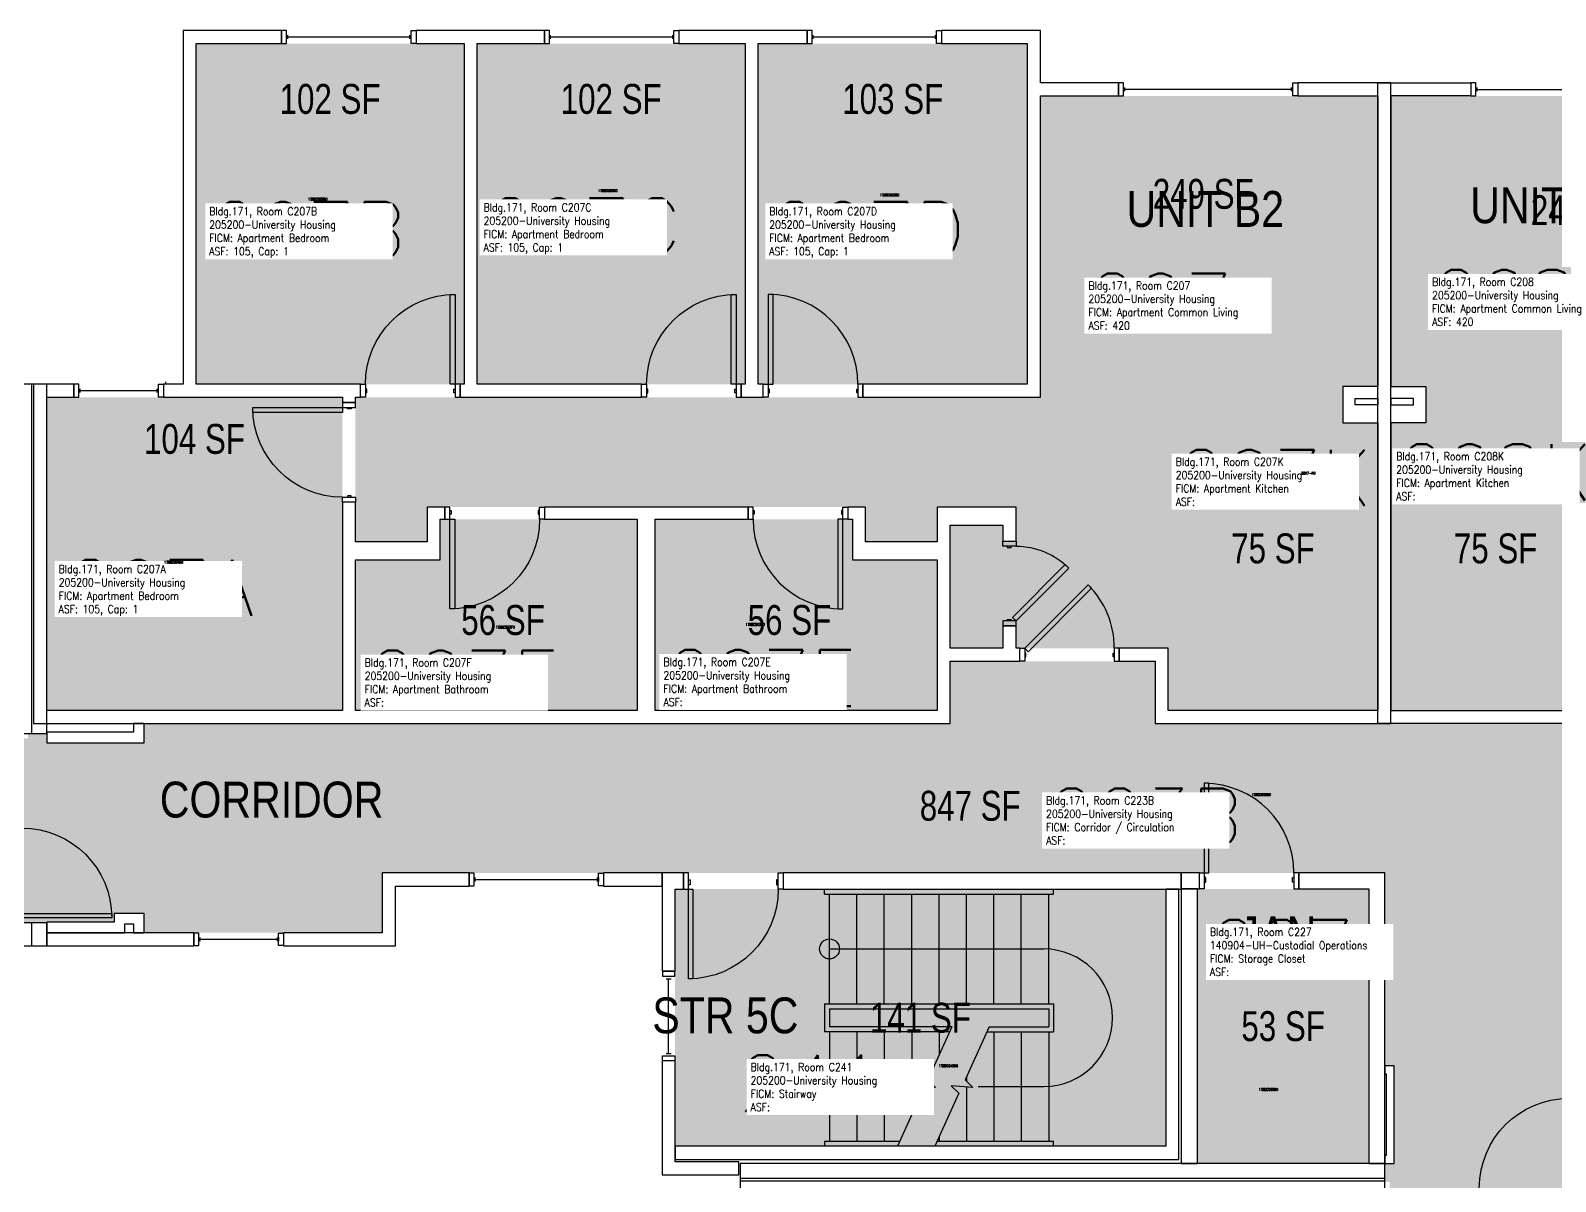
# Model space of a CAD drawing. Header units: inches. Extents: x 56 to 3925, y -1092 to 1472.
# Drawn here: x 1781 to 2394, y 986 to 1448 of the extents above; entities that cross this region are included whole.
import ezdxf
from ezdxf.enums import TextEntityAlignment as Align

# ---------------------------------------------------------------- set-up
doc = ezdxf.new("R2010")
doc.units = ezdxf.units.IN
doc.header["$LTSCALE"] = 48
doc.header["$MEASUREMENT"] = 0
for name, color, linetype in [('A-DOOR', 2, 'Continuous'), ('A-FLOR', 3, 'Continuous'), ('A-GLAZ', 1, 'Continuous'), ('A-IDEN-RNUM', 7, 'Continuous'), ('A-IDEN-SNUM', 4, 'Continuous'), ('A-IDEN-VNUM', 4, 'Continuous'), ('A-MISC', 1, 'Continuous'), ('A-WALL', 5, 'Continuous'), ('AREA-TEXT', 3, 'Continuous'), ('Rooms-Category-Color', 7, 'Continuous'), ('Rooms-College-Color', 7, 'Continuous'), ('Rooms-Department-Color', 7, 'Continuous'), ('Rooms-Division-Color', 7, 'Continuous'), ('Rooms-Information', 7, 'Continuous')]:
    doc.layers.add(name, color=color, linetype=linetype)
doc.styles.add('AREA', font='arial.ttf', dxfattribs={"width": 0.75, "height": 12})
doc.styles.add('DIMS', font='ARIALN.TTF')
doc.styles.add('ROOMSNUMBER', font='txt.shx', dxfattribs={"height": 0.03})
doc.styles.add('ROOMVNUMBER', font='simplex.shx', dxfattribs={"width": 0.85})
doc.styles.get("Standard").update_dxf_attribs({"font": 'ARIALN.TTF'})
doc.dimstyles.new('NBA 2004', dxfattribs={"dimscale": 128, "dimtxt": 0.125, "dimasz": 0.09375, "dimexe": 0.125, "dimexo": 0.125, "dimgap": 0.0625, "dimtad": 1, "dimdec": 3, "dimzin": 3, "dimdsep": 46, "dimlunit": 4, "dimtxsty": 'DIMS', "dimblk": 'ARCHTICK', "dimcen": 0.09375, "dimdle": 0.125, "dimclrd": 256, "dimclre": 256, "dimclrt": 2, "dimadec": 0, "dimazin": 0, "dimtfac": 0.75, "dimtdec": 3, "dimtmove": 2, "dimatfit": 2, "dimfxl": 0.125, "dimfrac": 2, "dimtolj": 1, "dimtzin": 0, "dimlwd": -1, "dimlwe": -1, "dimarcsym": 0})

# ---------------------------------------------------------------- blocks, each defined once
blk = doc.blocks.new('_ArchTick')
at = {"color": 0, "linetype": 'ByBlock', "const_width": 0.15}
blk.add_lwpolyline([(-0.5, -0.5), (0.5, 0.5)], dxfattribs=at)

msp = doc.modelspace()

# ---------------------------------------------------------------- hatches: boundary and pattern name
h = msp.add_hatch()
h.set_pattern_fill('ANSI31', color=256, style=0)
h.set_pattern_definition([(45, (1723.41357, 1820.73259), (-0.088388348, 0.088388348), [])])
h.paths.add_polyline_path([(2054.88, 1236.78), (2113.62, 1236.78), (2113.62, 1227.57), (2054.88, 1227.57)], flags=9)
at = {"layer": 'Rooms-Category-Color', "true_color": 0x728ef3}
for points in [[(1847.88, 1442.64), (1955.5, 1442.64), (1955.5, 1305.89), (1847.88, 1305.89)], [(1960.75, 1442.64), (2068.38, 1442.64), (2068.38, 1305.89), (1960.75, 1305.89)], [(2181.63, 1442.64), (2073.63, 1442.64), (2073.63, 1305.89), (2181.63, 1305.89)], [(2322.4, 1305.01), (2238.25, 1305.01), (2238.25, 1199.89), (2177.13, 1199.89), (2177.13, 1208.84), (2171.88, 1208.84), (2171.88, 1199.89), (2150.68, 1199.89), (2150.68, 1249.26), (2171.88, 1249.26), (2171.88, 1242.84), (2177.13, 1242.84), (2177.13, 1256.51), (2145.43, 1256.51), (2145.43, 1242.64), (2116.68, 1242.64), (2116.68, 1256.51), (1940.65, 1256.51), (1940.65, 1242.64), (1911.9, 1242.64), (1911.9, 1300.64), (2186.9, 1300.64), (2186.9, 1421.64), (2322.4, 1421.64)], [(2327.65, 1305.01), (2411.79, 1305.01), (2411.79, 1199.89), (2472.91, 1199.89), (2472.91, 1208.84), (2478.16, 1208.84), (2478.16, 1199.89), (2499.36, 1199.89), (2499.36, 1249.26), (2478.16, 1249.26), (2478.16, 1242.84), (2472.91, 1242.84), (2472.91, 1256.51), (2504.61, 1256.51), (2504.61, 1242.64), (2533.36, 1242.64), (2533.36, 1256.51), (2709.4, 1256.51), (2709.4, 1242.64), (2738.15, 1242.64), (2738.15, 1300.64), (2463.15, 1300.64), (2463.15, 1421.64), (2327.65, 1421.64)], [(2238.25, 1174.89), (2238.25, 1305.01), (2308.4, 1305.01), (2308.4, 1290.39), (2322.4, 1290.39), (2322.4, 1174.89)], [(2411.79, 1174.89), (2411.79, 1305.01), (2341.65, 1305.01), (2341.65, 1290.39), (2327.65, 1290.39), (2327.65, 1174.89)], [(1787.88, 1174.89), (1787.88, 1300.64), (1906.63, 1300.64), (1906.63, 1174.89)], [(1911.88, 1174.89), (1911.88, 1235.39), (1945.88, 1235.39), (1945.88, 1251.64), (2025.02, 1251.64), (2025.02, 1174.89)], [(2032.27, 1174.89), (2032.27, 1251.64), (2111.41, 1251.64), (2111.41, 1235.39), (2145.41, 1235.39), (2145.41, 1174.89)], [(2318.8, 993.01), (2318.8, 1103.26), (2250, 1103.26), (2250, 993.01)]]:
    msp.add_hatch(color=171, dxfattribs=at).paths.add_polyline_path(points)
at = {"layer": 'Rooms-Category-Color', "true_color": 0xadadad}
for points in [[(1290.58, 1013.54), (1188.04, 1116.1), (1241.42, 1169.49), (1328.79, 1169.64), (1328.79, 1194.64), (1411.11, 1194.64), (1411.11, 1169.64), (1726.65, 1169.64), (1726.65, 1161.92), (1738.65, 1161.92), (1738.65, 1165.39), (1773.9, 1165.39), (1773.9, 1163.67), (1780.4, 1163.67), (1780.4, 1165.67), (1787.9, 1165.67), (1787.9, 1161.92), (1827.02, 1161.92), (1827.02, 1169.64), (2150.68, 1169.64), (2150.68, 1194.64), (2233, 1194.64), (2233, 1169.64), (2417.04, 1169.64), (2417.04, 1194.64), (2499.36, 1194.64), (2499.36, 1169.64), (2807.4, 1169.64), (2807.4, 1161.64), (2839.26, 1161.64), (2839.26, 1165.39), (2855.39, 1165.39), (2855.39, 1169.64), (2862.14, 1169.64), (2862.14, 1165.39), (2873.89, 1165.39), (2873.89, 1089.39), (2862.14, 1089.39), (2862.14, 1085.64), (2807.4, 1085.64), (2807.4, 1109.64), (1922.65, 1109.64), (1922.65, 1085.64), (1827.02, 1085.64), (1827.02, 1093.42), (1815.02, 1093.42), (1815.02, 1089.89), (1787.9, 1089.89), (1787.9, 1089.67), (1773.9, 1089.67), (1773.9, 1093.42), (1726.65, 1093.42), (1726.65, 1085.64), (1633.9, 1085.64), (1633.9, 1109.64), (1386.7, 1109.64)], [(2280.86, 187.89), (2285.45, 192.48), (2286.69, 191.24), (2320.1, 224.65), (2316.13, 228.62), (2323.65, 236.14), (2323.65, 807.29), (2298.65, 807.29), (2298.65, 889.62), (2323.65, 889.62), (2323.65, 932.39), (2328.92, 932.39), (2328.92, 944.39), (2323.65, 944.39), (2323.65, 979.01), (2327.17, 979.01), (2327.17, 985.51), (2325.17, 985.51), (2325.17, 993.01), (2328.92, 993.01), (2328.92, 1032.14), (2325.17, 1032.14), (2325.17, 1109.63), (2428.66, 1109.63), (2428.66, 1032.14), (2396.8, 1032.14), (2396.8, 1020.14), (2401.17, 1020.14), (2401.17, 985.51), (2399.17, 985.51), (2399.17, 979.01), (2397.42, 979.01), (2397.42, 932.39), (2403.3, 932.39), (2403.3, 889.62), (2428.3, 889.62), (2428.3, 807.29), (2403.3, 807.29), (2403.3, 202.67), (2372.69, 172.06), (2368.53, 176.22), (2359.61, 167.29), (2363.76, 163.14), (2339.28, 138.65), (2336.36, 141.57), (2331.77, 136.97)], [(2040.25, 999.89), (2237.25, 999.89), (2237.25, 1103.14), (2040.25, 1103.14)]]:
    msp.add_hatch(color=253, dxfattribs=at).paths.add_polyline_path(points)
at = {"layer": 'Rooms-College-Color', "true_color": 0xadadad}
for points in [[(1847.88, 1442.64), (1955.5, 1442.64), (1955.5, 1305.89), (1847.88, 1305.89)], [(1960.75, 1442.64), (2068.38, 1442.64), (2068.38, 1305.89), (1960.75, 1305.89)], [(2181.63, 1442.64), (2073.63, 1442.64), (2073.63, 1305.89), (2181.63, 1305.89)], [(2322.4, 1305.01), (2238.25, 1305.01), (2238.25, 1199.89), (2177.13, 1199.89), (2177.13, 1208.84), (2171.88, 1208.84), (2171.88, 1199.89), (2150.68, 1199.89), (2150.68, 1249.26), (2171.88, 1249.26), (2171.88, 1242.84), (2177.13, 1242.84), (2177.13, 1256.51), (2145.43, 1256.51), (2145.43, 1242.64), (2116.68, 1242.64), (2116.68, 1256.51), (1940.65, 1256.51), (1940.65, 1242.64), (1911.9, 1242.64), (1911.9, 1300.64), (2186.9, 1300.64), (2186.9, 1421.64), (2322.4, 1421.64)], [(2327.65, 1305.01), (2411.79, 1305.01), (2411.79, 1199.89), (2472.91, 1199.89), (2472.91, 1208.84), (2478.16, 1208.84), (2478.16, 1199.89), (2499.36, 1199.89), (2499.36, 1249.26), (2478.16, 1249.26), (2478.16, 1242.84), (2472.91, 1242.84), (2472.91, 1256.51), (2504.61, 1256.51), (2504.61, 1242.64), (2533.36, 1242.64), (2533.36, 1256.51), (2709.4, 1256.51), (2709.4, 1242.64), (2738.15, 1242.64), (2738.15, 1300.64), (2463.15, 1300.64), (2463.15, 1421.64), (2327.65, 1421.64)], [(2238.25, 1174.89), (2238.25, 1305.01), (2308.4, 1305.01), (2308.4, 1290.39), (2322.4, 1290.39), (2322.4, 1174.89)], [(2411.79, 1174.89), (2411.79, 1305.01), (2341.65, 1305.01), (2341.65, 1290.39), (2327.65, 1290.39), (2327.65, 1174.89)], [(1787.88, 1174.89), (1787.88, 1300.64), (1906.63, 1300.64), (1906.63, 1174.89)], [(1911.88, 1174.89), (1911.88, 1235.39), (1945.88, 1235.39), (1945.88, 1251.64), (2025.02, 1251.64), (2025.02, 1174.89)], [(2032.27, 1174.89), (2032.27, 1251.64), (2111.41, 1251.64), (2111.41, 1235.39), (2145.41, 1235.39), (2145.41, 1174.89)], [(1290.58, 1013.54), (1188.04, 1116.1), (1241.42, 1169.49), (1328.79, 1169.64), (1328.79, 1194.64), (1411.11, 1194.64), (1411.11, 1169.64), (1726.65, 1169.64), (1726.65, 1161.92), (1738.65, 1161.92), (1738.65, 1165.39), (1773.9, 1165.39), (1773.9, 1163.67), (1780.4, 1163.67), (1780.4, 1165.67), (1787.9, 1165.67), (1787.9, 1161.92), (1827.02, 1161.92), (1827.02, 1169.64), (2150.68, 1169.64), (2150.68, 1194.64), (2233, 1194.64), (2233, 1169.64), (2417.04, 1169.64), (2417.04, 1194.64), (2499.36, 1194.64), (2499.36, 1169.64), (2807.4, 1169.64), (2807.4, 1161.64), (2839.26, 1161.64), (2839.26, 1165.39), (2855.39, 1165.39), (2855.39, 1169.64), (2862.14, 1169.64), (2862.14, 1165.39), (2873.89, 1165.39), (2873.89, 1089.39), (2862.14, 1089.39), (2862.14, 1085.64), (2807.4, 1085.64), (2807.4, 1109.64), (1922.65, 1109.64), (1922.65, 1085.64), (1827.02, 1085.64), (1827.02, 1093.42), (1815.02, 1093.42), (1815.02, 1089.89), (1787.9, 1089.89), (1787.9, 1089.67), (1773.9, 1089.67), (1773.9, 1093.42), (1726.65, 1093.42), (1726.65, 1085.64), (1633.9, 1085.64), (1633.9, 1109.64), (1386.7, 1109.64)], [(2280.86, 187.89), (2285.45, 192.48), (2286.69, 191.24), (2320.1, 224.65), (2316.13, 228.62), (2323.65, 236.14), (2323.65, 807.29), (2298.65, 807.29), (2298.65, 889.62), (2323.65, 889.62), (2323.65, 932.39), (2328.92, 932.39), (2328.92, 944.39), (2323.65, 944.39), (2323.65, 979.01), (2327.17, 979.01), (2327.17, 985.51), (2325.17, 985.51), (2325.17, 993.01), (2328.92, 993.01), (2328.92, 1032.14), (2325.17, 1032.14), (2325.17, 1109.63), (2428.66, 1109.63), (2428.66, 1032.14), (2396.8, 1032.14), (2396.8, 1020.14), (2401.17, 1020.14), (2401.17, 985.51), (2399.17, 985.51), (2399.17, 979.01), (2397.42, 979.01), (2397.42, 932.39), (2403.3, 932.39), (2403.3, 889.62), (2428.3, 889.62), (2428.3, 807.29), (2403.3, 807.29), (2403.3, 202.67), (2372.69, 172.06), (2368.53, 176.22), (2359.61, 167.29), (2363.76, 163.14), (2339.28, 138.65), (2336.36, 141.57), (2331.77, 136.97)], [(2040.25, 999.89), (2237.25, 999.89), (2237.25, 1103.14), (2040.25, 1103.14)], [(2318.8, 993.01), (2318.8, 1103.26), (2250, 1103.26), (2250, 993.01)]]:
    msp.add_hatch(color=253, dxfattribs=at).paths.add_polyline_path(points)
at = {"layer": 'Rooms-Department-Color', "true_color": 0x604aed}
for points in [[(1847.88, 1442.64), (1955.5, 1442.64), (1955.5, 1305.89), (1847.88, 1305.89)], [(1960.75, 1442.64), (2068.38, 1442.64), (2068.38, 1305.89), (1960.75, 1305.89)], [(2181.63, 1442.64), (2073.63, 1442.64), (2073.63, 1305.89), (2181.63, 1305.89)], [(2322.4, 1305.01), (2238.25, 1305.01), (2238.25, 1199.89), (2177.13, 1199.89), (2177.13, 1208.84), (2171.88, 1208.84), (2171.88, 1199.89), (2150.68, 1199.89), (2150.68, 1249.26), (2171.88, 1249.26), (2171.88, 1242.84), (2177.13, 1242.84), (2177.13, 1256.51), (2145.43, 1256.51), (2145.43, 1242.64), (2116.68, 1242.64), (2116.68, 1256.51), (1940.65, 1256.51), (1940.65, 1242.64), (1911.9, 1242.64), (1911.9, 1300.64), (2186.9, 1300.64), (2186.9, 1421.64), (2322.4, 1421.64)], [(2327.65, 1305.01), (2411.79, 1305.01), (2411.79, 1199.89), (2472.91, 1199.89), (2472.91, 1208.84), (2478.16, 1208.84), (2478.16, 1199.89), (2499.36, 1199.89), (2499.36, 1249.26), (2478.16, 1249.26), (2478.16, 1242.84), (2472.91, 1242.84), (2472.91, 1256.51), (2504.61, 1256.51), (2504.61, 1242.64), (2533.36, 1242.64), (2533.36, 1256.51), (2709.4, 1256.51), (2709.4, 1242.64), (2738.15, 1242.64), (2738.15, 1300.64), (2463.15, 1300.64), (2463.15, 1421.64), (2327.65, 1421.64)], [(2238.25, 1174.89), (2238.25, 1305.01), (2308.4, 1305.01), (2308.4, 1290.39), (2322.4, 1290.39), (2322.4, 1174.89)], [(2411.79, 1174.89), (2411.79, 1305.01), (2341.65, 1305.01), (2341.65, 1290.39), (2327.65, 1290.39), (2327.65, 1174.89)], [(1787.88, 1174.89), (1787.88, 1300.64), (1906.63, 1300.64), (1906.63, 1174.89)], [(1911.88, 1174.89), (1911.88, 1235.39), (1945.88, 1235.39), (1945.88, 1251.64), (2025.02, 1251.64), (2025.02, 1174.89)], [(2032.27, 1174.89), (2032.27, 1251.64), (2111.41, 1251.64), (2111.41, 1235.39), (2145.41, 1235.39), (2145.41, 1174.89)], [(2318.8, 993.01), (2318.8, 1103.26), (2250, 1103.26), (2250, 993.01)]]:
    msp.add_hatch(color=173, dxfattribs=at).paths.add_polyline_path(points)
at = {"layer": 'Rooms-Department-Color', "true_color": 0xacacac}
for points in [[(1290.58, 1013.54), (1188.04, 1116.1), (1241.42, 1169.49), (1328.79, 1169.64), (1328.79, 1194.64), (1411.11, 1194.64), (1411.11, 1169.64), (1726.65, 1169.64), (1726.65, 1161.92), (1738.65, 1161.92), (1738.65, 1165.39), (1773.9, 1165.39), (1773.9, 1163.67), (1780.4, 1163.67), (1780.4, 1165.67), (1787.9, 1165.67), (1787.9, 1161.92), (1827.02, 1161.92), (1827.02, 1169.64), (2150.68, 1169.64), (2150.68, 1194.64), (2233, 1194.64), (2233, 1169.64), (2417.04, 1169.64), (2417.04, 1194.64), (2499.36, 1194.64), (2499.36, 1169.64), (2807.4, 1169.64), (2807.4, 1161.64), (2839.26, 1161.64), (2839.26, 1165.39), (2855.39, 1165.39), (2855.39, 1169.64), (2862.14, 1169.64), (2862.14, 1165.39), (2873.89, 1165.39), (2873.89, 1089.39), (2862.14, 1089.39), (2862.14, 1085.64), (2807.4, 1085.64), (2807.4, 1109.64), (1922.65, 1109.64), (1922.65, 1085.64), (1827.02, 1085.64), (1827.02, 1093.42), (1815.02, 1093.42), (1815.02, 1089.89), (1787.9, 1089.89), (1787.9, 1089.67), (1773.9, 1089.67), (1773.9, 1093.42), (1726.65, 1093.42), (1726.65, 1085.64), (1633.9, 1085.64), (1633.9, 1109.64), (1386.7, 1109.64)], [(2280.86, 187.89), (2285.45, 192.48), (2286.69, 191.24), (2320.1, 224.65), (2316.13, 228.62), (2323.65, 236.14), (2323.65, 807.29), (2298.65, 807.29), (2298.65, 889.62), (2323.65, 889.62), (2323.65, 932.39), (2328.92, 932.39), (2328.92, 944.39), (2323.65, 944.39), (2323.65, 979.01), (2327.17, 979.01), (2327.17, 985.51), (2325.17, 985.51), (2325.17, 993.01), (2328.92, 993.01), (2328.92, 1032.14), (2325.17, 1032.14), (2325.17, 1109.63), (2428.66, 1109.63), (2428.66, 1032.14), (2396.8, 1032.14), (2396.8, 1020.14), (2401.17, 1020.14), (2401.17, 985.51), (2399.17, 985.51), (2399.17, 979.01), (2397.42, 979.01), (2397.42, 932.39), (2403.3, 932.39), (2403.3, 889.62), (2428.3, 889.62), (2428.3, 807.29), (2403.3, 807.29), (2403.3, 202.67), (2372.69, 172.06), (2368.53, 176.22), (2359.61, 167.29), (2363.76, 163.14), (2339.28, 138.65), (2336.36, 141.57), (2331.77, 136.97)], [(2040.25, 999.89), (2237.25, 999.89), (2237.25, 1103.14), (2040.25, 1103.14)]]:
    msp.add_hatch(color=253, dxfattribs=at).paths.add_polyline_path(points)
at = {"layer": 'Rooms-Division-Color', "true_color": 0x604aed}
for points in [[(1847.88, 1442.64), (1955.5, 1442.64), (1955.5, 1305.89), (1847.88, 1305.89)], [(1960.75, 1442.64), (2068.38, 1442.64), (2068.38, 1305.89), (1960.75, 1305.89)], [(2181.63, 1442.64), (2073.63, 1442.64), (2073.63, 1305.89), (2181.63, 1305.89)], [(2322.4, 1305.01), (2238.25, 1305.01), (2238.25, 1199.89), (2177.13, 1199.89), (2177.13, 1208.84), (2171.88, 1208.84), (2171.88, 1199.89), (2150.68, 1199.89), (2150.68, 1249.26), (2171.88, 1249.26), (2171.88, 1242.84), (2177.13, 1242.84), (2177.13, 1256.51), (2145.43, 1256.51), (2145.43, 1242.64), (2116.68, 1242.64), (2116.68, 1256.51), (1940.65, 1256.51), (1940.65, 1242.64), (1911.9, 1242.64), (1911.9, 1300.64), (2186.9, 1300.64), (2186.9, 1421.64), (2322.4, 1421.64)], [(2327.65, 1305.01), (2411.79, 1305.01), (2411.79, 1199.89), (2472.91, 1199.89), (2472.91, 1208.84), (2478.16, 1208.84), (2478.16, 1199.89), (2499.36, 1199.89), (2499.36, 1249.26), (2478.16, 1249.26), (2478.16, 1242.84), (2472.91, 1242.84), (2472.91, 1256.51), (2504.61, 1256.51), (2504.61, 1242.64), (2533.36, 1242.64), (2533.36, 1256.51), (2709.4, 1256.51), (2709.4, 1242.64), (2738.15, 1242.64), (2738.15, 1300.64), (2463.15, 1300.64), (2463.15, 1421.64), (2327.65, 1421.64)], [(2238.25, 1174.89), (2238.25, 1305.01), (2308.4, 1305.01), (2308.4, 1290.39), (2322.4, 1290.39), (2322.4, 1174.89)], [(2411.79, 1174.89), (2411.79, 1305.01), (2341.65, 1305.01), (2341.65, 1290.39), (2327.65, 1290.39), (2327.65, 1174.89)], [(1787.88, 1174.89), (1787.88, 1300.64), (1906.63, 1300.64), (1906.63, 1174.89)], [(1911.88, 1174.89), (1911.88, 1235.39), (1945.88, 1235.39), (1945.88, 1251.64), (2025.02, 1251.64), (2025.02, 1174.89)], [(2032.27, 1174.89), (2032.27, 1251.64), (2111.41, 1251.64), (2111.41, 1235.39), (2145.41, 1235.39), (2145.41, 1174.89)], [(2318.8, 993.01), (2318.8, 1103.26), (2250, 1103.26), (2250, 993.01)]]:
    msp.add_hatch(color=173, dxfattribs=at).paths.add_polyline_path(points)
at = {"layer": 'Rooms-Division-Color', "true_color": 0xadadad}
for points in [[(1290.58, 1013.54), (1188.04, 1116.1), (1241.42, 1169.49), (1328.79, 1169.64), (1328.79, 1194.64), (1411.11, 1194.64), (1411.11, 1169.64), (1726.65, 1169.64), (1726.65, 1161.92), (1738.65, 1161.92), (1738.65, 1165.39), (1773.9, 1165.39), (1773.9, 1163.67), (1780.4, 1163.67), (1780.4, 1165.67), (1787.9, 1165.67), (1787.9, 1161.92), (1827.02, 1161.92), (1827.02, 1169.64), (2150.68, 1169.64), (2150.68, 1194.64), (2233, 1194.64), (2233, 1169.64), (2417.04, 1169.64), (2417.04, 1194.64), (2499.36, 1194.64), (2499.36, 1169.64), (2807.4, 1169.64), (2807.4, 1161.64), (2839.26, 1161.64), (2839.26, 1165.39), (2855.39, 1165.39), (2855.39, 1169.64), (2862.14, 1169.64), (2862.14, 1165.39), (2873.89, 1165.39), (2873.89, 1089.39), (2862.14, 1089.39), (2862.14, 1085.64), (2807.4, 1085.64), (2807.4, 1109.64), (1922.65, 1109.64), (1922.65, 1085.64), (1827.02, 1085.64), (1827.02, 1093.42), (1815.02, 1093.42), (1815.02, 1089.89), (1787.9, 1089.89), (1787.9, 1089.67), (1773.9, 1089.67), (1773.9, 1093.42), (1726.65, 1093.42), (1726.65, 1085.64), (1633.9, 1085.64), (1633.9, 1109.64), (1386.7, 1109.64)], [(2280.86, 187.89), (2285.45, 192.48), (2286.69, 191.24), (2320.1, 224.65), (2316.13, 228.62), (2323.65, 236.14), (2323.65, 807.29), (2298.65, 807.29), (2298.65, 889.62), (2323.65, 889.62), (2323.65, 932.39), (2328.92, 932.39), (2328.92, 944.39), (2323.65, 944.39), (2323.65, 979.01), (2327.17, 979.01), (2327.17, 985.51), (2325.17, 985.51), (2325.17, 993.01), (2328.92, 993.01), (2328.92, 1032.14), (2325.17, 1032.14), (2325.17, 1109.63), (2428.66, 1109.63), (2428.66, 1032.14), (2396.8, 1032.14), (2396.8, 1020.14), (2401.17, 1020.14), (2401.17, 985.51), (2399.17, 985.51), (2399.17, 979.01), (2397.42, 979.01), (2397.42, 932.39), (2403.3, 932.39), (2403.3, 889.62), (2428.3, 889.62), (2428.3, 807.29), (2403.3, 807.29), (2403.3, 202.67), (2372.69, 172.06), (2368.53, 176.22), (2359.61, 167.29), (2363.76, 163.14), (2339.28, 138.65), (2336.36, 141.57), (2331.77, 136.97)], [(2040.25, 999.89), (2237.25, 999.89), (2237.25, 1103.14), (2040.25, 1103.14)]]:
    msp.add_hatch(color=253, dxfattribs=at).paths.add_polyline_path(points)

# ---------------------------------------------------------------- linework, layer by layer
at = {"layer": 'A-DOOR'}
for p, q in [((2254.5, 1145.63), (2252.75, 1145.63)), ((2252.75, 1145.63), (2252.75, 1109.63)), ((2254.5, 1109.63), (2254.5, 1145.63)), ((2250.75, 1103.26), (2250.75, 1109.63)), ((2250.75, 1109.63), (2252.75, 1109.63)), ((2252.75, 1109.63), (2254.5, 1109.63)), ((2252.75, 1109.63), (2252.75, 1103.26)), ((2290.75, 1109.63), (2288.75, 1109.63)), ((2288.75, 1109.63), (2288.75, 1103.26)), ((2290.75, 1103.26), (2290.75, 1109.63)), ((2252.75, 1103.26), (2250.75, 1103.26)), ((2253.37, 1107.88), (2252.75, 1107.88)), ((2252.75, 1107.88), (2252.75, 1105.88)), ((2252.75, 1105.88), (2253.37, 1105.88)), ((2253.37, 1105.88), (2253.37, 1107.88)), ((2288.12, 1105.88), (2288.12, 1107.88)), ((2288.12, 1107.88), (2288.75, 1107.88)), ((2288.75, 1105.88), (2288.12, 1105.88)), ((2288.75, 1107.88), (2288.75, 1105.88)), ((2288.75, 1103.26), (2290.75, 1103.26)), ((1778.02, 1093.42), (1814.02, 1093.42)), ((1814.02, 1091.67), (1778.02, 1091.67)), ((1814.02, 1093.42), (1814.02, 1091.67))]:
    msp.add_line(p, q, dxfattribs=at)
for points in [[(1951.9, 1305.89), (1949.9, 1305.89), (1949.9, 1341.89), (1951.9, 1341.89)], [(2064.77, 1305.89), (2062.77, 1305.89), (2062.77, 1341.89), (2064.77, 1341.89)], [(2077.65, 1305.89), (2079.65, 1305.89), (2079.65, 1341.89), (2077.65, 1341.89)], [(1915.9, 1300.64), (1913.9, 1300.64), (1913.9, 1305.89), (1915.9, 1305.89)], [(1951.9, 1300.64), (1953.9, 1300.64), (1953.9, 1305.89), (1951.9, 1305.89)], [(2028.77, 1300.64), (2026.77, 1300.64), (2026.77, 1305.89), (2028.77, 1305.89)], [(2064.77, 1300.64), (2066.77, 1300.64), (2066.77, 1305.89), (2064.77, 1305.89)], [(2077.65, 1300.64), (2075.65, 1300.64), (2075.65, 1305.89), (2077.65, 1305.89)], [(2113.65, 1300.64), (2115.65, 1300.64), (2115.65, 1305.89), (2113.65, 1305.89)], [(1911.9, 1296.52), (1911.9, 1298.52), (1906.65, 1298.52), (1906.65, 1296.52)], [(1915.9, 1302.39), (1916.4, 1302.39), (1916.4, 1303.89), (1915.9, 1303.89)], [(1951.9, 1302.39), (1951.4, 1302.39), (1951.4, 1303.89), (1951.9, 1303.89)], [(2028.77, 1302.39), (2029.27, 1302.39), (2029.27, 1303.89), (2028.77, 1303.89)], [(2064.77, 1302.39), (2064.27, 1302.39), (2064.27, 1303.89), (2064.77, 1303.89)], [(2077.65, 1302.39), (2078.15, 1302.39), (2078.15, 1303.89), (2077.65, 1303.89)], [(2113.65, 1302.39), (2113.15, 1302.39), (2113.15, 1303.89), (2113.65, 1303.89)], [(1906.65, 1296.52), (1906.65, 1294.52), (1870.65, 1294.52), (1870.65, 1296.52)], [(1910.15, 1296.52), (1910.15, 1296.02), (1908.65, 1296.02), (1908.65, 1296.52)], [(1911.9, 1260.52), (1911.9, 1258.52), (1906.65, 1258.52), (1906.65, 1260.52)], [(1910.15, 1260.52), (1910.15, 1261.02), (1908.65, 1261.02), (1908.65, 1260.52)], [(1949.79, 1256.51), (1947.79, 1256.51), (1947.79, 1251.64), (1949.79, 1251.64)], [(1985.79, 1256.51), (1987.79, 1256.51), (1987.79, 1251.64), (1985.79, 1251.64)], [(2071.54, 1256.51), (2069.54, 1256.51), (2069.54, 1251.64), (2071.54, 1251.64)], [(2107.54, 1256.51), (2109.54, 1256.51), (2109.54, 1251.64), (2107.54, 1251.64)], [(1949.79, 1255.14), (1950.29, 1255.14), (1950.29, 1253.64), (1949.79, 1253.64)], [(1949.79, 1251.64), (1951.79, 1251.64), (1951.79, 1215.64), (1949.79, 1215.64)], [(1985.79, 1255.14), (1985.29, 1255.14), (1985.29, 1253.64), (1985.79, 1253.64)], [(2071.54, 1255.14), (2072.04, 1255.14), (2072.04, 1253.64), (2071.54, 1253.64)], [(2107.54, 1251.64), (2105.54, 1251.64), (2105.54, 1215.64), (2107.54, 1215.64)], [(2107.54, 1255.14), (2107.04, 1255.14), (2107.04, 1253.64), (2107.54, 1253.64)], [(2171.88, 1240.84), (2171.88, 1242.84), (2177.13, 1242.84), (2177.13, 1240.84)], [(2173.63, 1240.84), (2173.63, 1240.34), (2175.13, 1240.34), (2175.13, 1240.84)], [(2177.13, 1210.84), (2175.71, 1212.25), (2196.93, 1233.47), (2198.34, 1232.05)], [(2180.61, 1199.89), (2182.03, 1198.48), (2207.48, 1223.93), (2206.07, 1225.35)], [(2171.88, 1210.84), (2171.88, 1208.84), (2177.13, 1208.84), (2177.13, 1210.84)], [(2173.63, 1210.84), (2173.63, 1211.34), (2175.13, 1211.34), (2175.13, 1210.84)], [(2180.61, 1194.64), (2178.61, 1194.64), (2178.61, 1199.89), (2180.61, 1199.89)], [(2180.61, 1196.39), (2181.11, 1196.39), (2181.11, 1197.89), (2180.61, 1197.89)], [(2216.61, 1196.39), (2216.11, 1196.39), (2216.11, 1197.89), (2216.61, 1197.89)], [(2216.61, 1194.64), (2218.61, 1194.64), (2218.61, 1199.89), (2216.61, 1199.89)], [(2045.62, 1109.64), (2043.62, 1109.64), (2043.62, 1103.14), (2045.62, 1103.14)], [(2081.62, 1109.64), (2083.62, 1109.64), (2083.62, 1103.14), (2081.62, 1103.14)], [(2045.62, 1106.89), (2046.25, 1106.89), (2046.25, 1104.89), (2045.62, 1104.89)], [(2045.62, 1103.14), (2047.37, 1103.14), (2047.37, 1067.14), (2045.62, 1067.14)], [(2081.62, 1106.89), (2081, 1106.89), (2081, 1104.89), (2081.62, 1104.89)]]:
    msp.add_lwpolyline(points, close=True, dxfattribs=at)
at = {"layer": 'A-DOOR', "extrusion": (0, 0, -1)}
for centre, radius, start, end in [((-1951.9, 1305.89), 36, 0, 90), ((-2064.77, 1305.89), 36, 0, 90), ((-1906.65, 1296.52), 36, 270, 0), ((-1949.79, 1251.64), 36, 180, 270), ((-2177.13, 1210.84), 30, 90, 135), ((-1778.02, 1091.67), 36, 90, 180), ((-2045.62, 1103.14), 36, 180, 270), ((-2399.17, 983.14), 36, 0.00059, 90.00059)]:
    msp.add_arc(centre, radius, start, end, dxfattribs=at)
at = {"layer": 'A-DOOR'}
for centre, start, end in [((2077.65, 1305.89), 0, 90), ((2107.54, 1251.64), 180, 270), ((2180.61, 1199.89), 0, 45), ((2252.75, 1109.63), 360, 90)]:
    msp.add_arc(centre, 36, start, end, dxfattribs=at)
at = {"layer": 'A-FLOR'}
for p, q in [((2100.25, 1101.14), (2100.25, 1103.14)), ((2192.25, 1101.14), (2192.25, 1103.14)), ((2100.25, 1101.14), (2192.25, 1101.14)), ((2102.25, 1057.14), (2102.25, 1101.14)), ((2113.25, 1057.14), (2113.25, 1101.14)), ((2124.25, 1057.14), (2124.25, 1101.14)), ((2135.25, 1057.14), (2135.25, 1101.14)), ((2146.25, 1057.14), (2146.25, 1101.14)), ((2157.25, 1057.14), (2157.25, 1101.14)), ((2168.25, 1057.14), (2168.25, 1101.14)), ((2179.25, 1057.14), (2179.25, 1101.14)), ((2190.25, 1057.14), (2190.25, 1101.14)), ((2102.25, 1079.14), (2188.25, 1079.14)), ((2100.25, 1057.14), (2192.25, 1057.14)), ((2100.25, 1057.14), (2100.25, 1045.89)), ((2102.25, 1055.14), (2190.25, 1055.14)), ((2102.25, 1055.14), (2102.25, 1047.89)), ((2190.25, 1055.14), (2190.25, 1047.89)), ((2192.25, 1057.14), (2192.25, 1045.89)), ((2151.38, 1047.89), (2102.25, 1047.89)), ((2166.38, 1047.89), (2190.25, 1047.89)), ((2150.47, 1045.89), (2100.25, 1045.89)), ((2102.25, 1045.89), (2102.25, 1001.89)), ((2113.25, 1045.89), (2113.25, 1001.89)), ((2124.25, 1045.89), (2124.25, 1001.89)), ((2135.25, 1045.89), (2135.25, 1012.48)), ((2146.25, 1045.89), (2146.25, 1036.64)), ((2165.47, 1045.89), (2192.25, 1045.89)), ((2168.25, 1045.89), (2168.25, 1001.89)), ((2168.25, 1045.89), (2168.25, 1001.89)), ((2179.25, 1045.89), (2179.25, 1001.89)), ((2190.25, 1045.89), (2190.25, 1001.89)), ((2157.25, 1027.84), (2157.25, 1026.07)), ((2157.25, 1023.76), (2157.25, 1001.89)), ((2100.25, 1001.89), (2100.25, 999.89)), ((2100.25, 1001.89), (2130.42, 1001.89)), ((2145.42, 1001.89), (2192.25, 1001.89)), ((2146.25, 1003.7), (2146.25, 1001.89)), ((2192.25, 999.89), (2192.25, 1001.89))]:
    msp.add_line(p, q, dxfattribs=at)
for points in [[(2151.38, 1047.89), (2141.68, 1026.63), (2144.81, 1023.56), (2136.07, 1024.23), (2139.2, 1021.16), (2129.51, 999.89)], [(2166.38, 1047.89), (2156.68, 1026.63), (2159.81, 1023.56), (2151.07, 1024.23), (2154.2, 1021.16), (2144.51, 999.89)]]:
    msp.add_lwpolyline(points, dxfattribs=at)
for centre in [(2102.25, 1079.14), (2102.25, 1023.89)]:
    msp.add_circle(centre, 4, dxfattribs=at)
msp.add_arc((2188.25, 1051.51), 27.62, 270, 90, dxfattribs=at)
at = {"layer": 'A-GLAZ'}
for p, q in [((1884.74, 1444.51), (1884.74, 1446.01)), ((1933.74, 1445.26), (1884.74, 1445.26)), ((1933.74, 1444.51), (1933.74, 1446.01)), ((1990.27, 1444.51), (1990.27, 1446.01)), ((2039.27, 1445.26), (1990.27, 1445.26)), ((2039.27, 1444.51), (2039.27, 1446.01)), ((2095.74, 1444.51), (2095.74, 1446.01)), ((2144.74, 1445.26), (2095.74, 1445.26)), ((2144.74, 1444.51), (2144.74, 1446.01)), ((2220.78, 1423.51), (2220.78, 1425.01)), ((2287.78, 1424.26), (2220.78, 1424.26)), ((2287.78, 1423.51), (2287.78, 1425.01)), ((2362.26, 1423.51), (2362.26, 1425.01)), ((2362.26, 1424.26), (2429.26, 1424.26)), ((1835.78, 1305.89), (1835.78, 1306.89)), ((1801.28, 1302.51), (1801.28, 1304.01)), ((1832.28, 1303.26), (1801.28, 1303.26)), ((1832.28, 1302.51), (1832.28, 1304.01)), ((1959.51, 1109.51), (1957.51, 1109.51)), ((1957.51, 1109.51), (1957.51, 1104.51)), ((1959.51, 1104.51), (1959.51, 1109.51)), ((2009.51, 1109.51), (2011.51, 1109.51)), ((2009.51, 1104.51), (2009.51, 1109.51)), ((2011.51, 1109.51), (2011.51, 1104.51)), ((1957.51, 1104.51), (1959.51, 1104.51)), ((1959.51, 1106.26), (1959.51, 1107.76)), ((1960.01, 1106.26), (1960.01, 1107.76)), ((1960.01, 1107.01), (2009.01, 1107.01)), ((2009.01, 1106.26), (2009.01, 1107.76)), ((2009.51, 1107.76), (2009.51, 1106.26)), ((2011.51, 1104.51), (2009.51, 1104.51)), ((1849.02, 1085.51), (1847.02, 1085.51)), ((1847.02, 1085.51), (1847.02, 1080.51)), ((1849.02, 1080.51), (1849.02, 1085.51)), ((1881.02, 1085.51), (1883.02, 1085.51)), ((1881.02, 1080.51), (1881.02, 1085.51)), ((1883.02, 1085.51), (1883.02, 1080.51)), ((1847.02, 1080.51), (1849.02, 1080.51)), ((1849.02, 1082.26), (1849.02, 1083.76)), ((1849.52, 1082.26), (1849.52, 1083.76)), ((1849.52, 1083.01), (1880.52, 1083.01)), ((1880.52, 1082.26), (1880.52, 1083.76)), ((1881.02, 1083.76), (1881.02, 1082.26)), ((1883.02, 1080.51), (1881.02, 1080.51)), ((2036.62, 1067.15), (2038.62, 1067.15)), ((2037.62, 1037.15), (2037.62, 1067.15)), ((2036.62, 1037.15), (2038.62, 1037.15))]:
    msp.add_line(p, q, dxfattribs=at)
for points in [[(1884.24, 1447.89), (1882.24, 1447.89), (1882.24, 1442.64), (1884.24, 1442.64)], [(1934.24, 1447.89), (1936.24, 1447.89), (1936.24, 1442.64), (1934.24, 1442.64)], [(1989.77, 1447.89), (1987.77, 1447.89), (1987.77, 1442.64), (1989.77, 1442.64)], [(2039.77, 1447.89), (2041.77, 1447.89), (2041.77, 1442.64), (2039.77, 1442.64)], [(2095.24, 1447.89), (2093.24, 1447.89), (2093.24, 1442.64), (2095.24, 1442.64)], [(2145.24, 1447.89), (2147.24, 1447.89), (2147.24, 1442.64), (2145.24, 1442.64)], [(2220.28, 1426.89), (2218.28, 1426.89), (2218.28, 1421.64), (2220.28, 1421.64)], [(2288.28, 1426.89), (2290.28, 1426.89), (2290.28, 1421.64), (2288.28, 1421.64)], [(2361.76, 1426.89), (2359.76, 1426.89), (2359.76, 1421.64), (2361.76, 1421.64)], [(1800.78, 1305.89), (1798.78, 1305.89), (1798.78, 1300.64), (1800.78, 1300.64)], [(1832.78, 1305.89), (1834.78, 1305.89), (1834.78, 1300.64), (1832.78, 1300.64)], [(2040.12, 1068.15), (2040.12, 1070.15), (2035.12, 1070.15), (2035.12, 1068.15)], [(2040.12, 1036.15), (2040.12, 1034.15), (2035.12, 1034.15), (2035.12, 1036.15)]]:
    msp.add_lwpolyline(points, close=True, dxfattribs=at)
at = {"layer": 'A-WALL'}
for p, q in [((1842.65, 1447.89), (1842.65, 1305.89)), ((1882.24, 1447.89), (1842.65, 1447.89)), ((1882.24, 1442.64), (1882.24, 1447.89)), ((1936.24, 1447.89), (1936.24, 1442.64)), ((1987.77, 1447.89), (1936.24, 1447.89)), ((1987.77, 1442.64), (1987.77, 1447.89)), ((2093.24, 1447.89), (2041.77, 1447.89)), ((2041.77, 1447.89), (2041.77, 1442.64)), ((2093.24, 1442.64), (2093.24, 1447.89)), ((2186.9, 1447.89), (2147.24, 1447.89)), ((2147.24, 1447.89), (2147.24, 1442.64)), ((2186.9, 1426.89), (2186.9, 1447.89)), ((1847.9, 1305.89), (1847.9, 1442.64)), ((1847.9, 1442.64), (1882.24, 1442.64)), ((1936.24, 1442.64), (1955.52, 1442.64)), ((1955.52, 1442.64), (1955.52, 1305.89)), ((1960.77, 1305.89), (1960.77, 1442.64)), ((1960.77, 1442.64), (1987.77, 1442.64)), ((2041.77, 1442.64), (2068.4, 1442.64)), ((2068.4, 1442.64), (2068.4, 1305.89)), ((2073.65, 1442.64), (2093.24, 1442.64)), ((2073.65, 1305.89), (2073.65, 1442.64)), ((2147.24, 1442.64), (2181.65, 1442.64)), ((2181.65, 1442.64), (2181.65, 1305.89)), ((2218.28, 1426.89), (2186.9, 1426.89)), ((2218.28, 1421.64), (2218.28, 1426.89)), ((2327.65, 1426.89), (2290.28, 1426.89)), ((2290.28, 1426.89), (2290.28, 1421.64)), ((2322.4, 1426.89), (2359.76, 1426.89)), ((2322.4, 1169.64), (2322.4, 1426.89)), ((2327.65, 1169.64), (2327.65, 1426.89)), ((2359.76, 1426.89), (2359.76, 1421.64)), ((2186.9, 1300.64), (2186.9, 1421.64)), ((2186.9, 1421.64), (2218.28, 1421.64)), ((2290.28, 1421.64), (2322.4, 1421.64)), ((2322.4, 1421.64), (2322.4, 1305.01)), ((2359.76, 1421.64), (2327.65, 1421.64)), ((2327.65, 1421.64), (2327.65, 1305.01)), ((1787.9, 1305.89), (1773.9, 1305.89)), ((1781.9, 1165.67), (1781.9, 1305.89)), ((1798.78, 1305.89), (1782.65, 1305.89)), ((1782.65, 1305.89), (1782.65, 1169.64)), ((1787.9, 1165.67), (1787.9, 1305.89)), ((1798.78, 1300.64), (1798.78, 1305.89)), ((1842.65, 1305.89), (1834.78, 1305.89)), ((1834.78, 1305.89), (1834.78, 1300.64)), ((1913.9, 1305.89), (1847.9, 1305.89)), ((1913.9, 1300.64), (1913.9, 1305.89)), ((1955.52, 1305.89), (1953.9, 1305.89)), ((1953.9, 1305.89), (1953.9, 1300.64)), ((2026.77, 1305.89), (1960.77, 1305.89)), ((2026.77, 1300.64), (2026.77, 1305.89)), ((2068.4, 1305.89), (2066.77, 1305.89)), ((2066.77, 1305.89), (2066.77, 1300.64)), ((2075.65, 1305.89), (2073.65, 1305.89)), ((2075.65, 1300.64), (2075.65, 1305.89)), ((2181.65, 1305.89), (2115.65, 1305.89)), ((2115.65, 1305.89), (2115.65, 1300.64)), ((2308.4, 1305.01), (2308.4, 1290.39)), ((2322.4, 1305.01), (2308.4, 1305.01)), ((2327.65, 1305.01), (2341.65, 1305.01)), ((2341.65, 1305.01), (2341.65, 1290.39)), ((1787.9, 1300.64), (1798.78, 1300.64)), ((1787.9, 1174.89), (1787.9, 1300.64)), ((1834.78, 1300.64), (1843.27, 1300.64)), ((1843.27, 1300.64), (1906.65, 1300.64)), ((1906.65, 1300.64), (1906.65, 1298.52)), ((1906.65, 1298.52), (1911.9, 1298.52)), ((1911.9, 1300.64), (1913.9, 1300.64)), ((1911.9, 1298.52), (1911.9, 1300.64)), ((1953.9, 1300.64), (2026.77, 1300.64)), ((2066.77, 1300.64), (2075.65, 1300.64)), ((2115.65, 1300.64), (2186.9, 1300.64)), ((2313.27, 1297.64), (2313.27, 1300.14)), ((2313.27, 1300.14), (2322.4, 1300.14)), ((2322.4, 1300.14), (2322.4, 1297.64)), ((2327.65, 1300.14), (2327.65, 1297.64)), ((2336.77, 1300.14), (2327.65, 1300.14)), ((2336.77, 1297.64), (2336.77, 1300.14)), ((2322.4, 1297.64), (2313.27, 1297.64)), ((2327.65, 1297.64), (2336.77, 1297.64)), ((2308.4, 1290.39), (2322.4, 1290.39)), ((2322.4, 1290.39), (2322.4, 1174.89)), ((2327.65, 1290.39), (2327.65, 1174.89)), ((2341.65, 1290.39), (2327.65, 1290.39)), ((1911.9, 1258.52), (1906.65, 1258.52)), ((1906.65, 1258.52), (1906.65, 1255.89)), ((1906.65, 1255.89), (1906.65, 1174.89)), ((1911.9, 1255.89), (1911.9, 1258.52)), ((1911.9, 1242.64), (1911.9, 1255.89)), ((1947.79, 1256.51), (1940.65, 1256.51)), ((1940.65, 1256.51), (1940.65, 1242.64)), ((1947.79, 1251.64), (1947.79, 1256.51)), ((2069.54, 1256.51), (1987.79, 1256.51)), ((1987.79, 1256.51), (1987.79, 1251.64)), ((2069.54, 1251.64), (2069.54, 1256.51)), ((2116.68, 1256.51), (2109.54, 1256.51)), ((2109.54, 1256.51), (2109.54, 1251.64)), ((2116.68, 1242.64), (2116.68, 1256.51)), ((2177.13, 1256.51), (2145.43, 1256.51)), ((2145.43, 1256.51), (2145.43, 1242.64)), ((2177.13, 1242.84), (2177.13, 1256.51)), ((1945.9, 1251.64), (1947.79, 1251.64)), ((1945.9, 1235.39), (1945.9, 1251.64)), ((1987.79, 1251.64), (2025.04, 1251.64)), ((2025.04, 1251.64), (2025.04, 1174.89)), ((2032.29, 1251.64), (2069.54, 1251.64)), ((2032.29, 1174.89), (2032.29, 1251.64)), ((2109.54, 1251.64), (2111.43, 1251.64)), ((2111.43, 1251.64), (2111.43, 1235.39)), ((2150.68, 1249.26), (2171.88, 1249.26)), ((2150.68, 1199.89), (2150.68, 1249.26)), ((2171.88, 1249.26), (2171.88, 1242.84)), ((1940.65, 1242.64), (1911.9, 1242.64)), ((2145.43, 1242.64), (2116.68, 1242.64)), ((2171.88, 1242.84), (2177.13, 1242.84)), ((1911.9, 1174.89), (1911.9, 1235.39)), ((1911.9, 1235.39), (1945.9, 1235.39)), ((2111.43, 1235.39), (2145.43, 1235.39)), ((2145.43, 1235.39), (2145.43, 1174.89)), ((2177.13, 1208.84), (2171.88, 1208.84)), ((2171.88, 1208.84), (2171.88, 1199.89)), ((2177.13, 1199.89), (2177.13, 1208.84)), ((2171.88, 1199.89), (2150.68, 1199.89)), ((2150.68, 1194.64), (2178.61, 1194.64)), ((2150.68, 1169.64), (2150.68, 1194.64)), ((2178.61, 1199.89), (2177.13, 1199.89)), ((2178.61, 1194.64), (2178.61, 1199.89)), ((2238.25, 1199.89), (2218.61, 1199.89)), ((2218.61, 1199.89), (2218.61, 1194.64)), ((2218.61, 1194.64), (2233, 1194.64)), ((2233, 1194.64), (2233, 1169.64)), ((2238.25, 1174.89), (2238.25, 1199.89)), ((1782.65, 1169.64), (1911.27, 1169.64)), ((1906.65, 1174.89), (1787.9, 1174.89)), ((1827.02, 1169.64), (1822.77, 1169.64)), ((1822.77, 1169.64), (1822.77, 1166.17)), ((1827.02, 1161.92), (1827.02, 1169.64)), ((1911.27, 1169.64), (2150.68, 1169.64)), ((2025.04, 1174.89), (1911.9, 1174.89)), ((2145.43, 1174.89), (2032.29, 1174.89)), ((2233, 1169.64), (2327.65, 1169.64)), ((2322.4, 1174.89), (2238.25, 1174.89)), ((2417.04, 1169.64), (2322.4, 1169.64)), ((2327.65, 1174.89), (2411.79, 1174.89)), ((1773.9, 1165.67), (1787.9, 1165.67)), ((1822.77, 1166.17), (1787.9, 1166.17)), ((1787.9, 1166.17), (1787.9, 1161.92)), ((1787.9, 1161.92), (1827.02, 1161.92)), ((1922.65, 1109.64), (1922.65, 1085.64)), ((1957.51, 1109.64), (1922.65, 1109.64)), ((1957.51, 1104.39), (1957.51, 1109.64)), ((2035, 1109.64), (2011.51, 1109.64)), ((2011.51, 1109.64), (2011.51, 1104.39)), ((2035, 1104.39), (2035, 1109.64)), ((2043.62, 1109.64), (2035, 1109.64)), ((2035, 1109.64), (2035, 1070.15)), ((2043.62, 1103.14), (2043.62, 1109.64)), ((2083.62, 1109.64), (2083.62, 1103.14)), ((2243.5, 1109.64), (2083.62, 1109.64)), ((2243.5, 1103.14), (2243.5, 1109.64)), ((2250.75, 1109.63), (2243.5, 1109.63)), ((2243.5, 1109.63), (2243.5, 1103.26)), ((2250.75, 1103.26), (2250.75, 1109.63)), ((2325.17, 1109.63), (2290.75, 1109.63)), ((2290.75, 1109.63), (2290.75, 1103.26)), ((2325.17, 993.01), (2325.17, 1109.63)), ((1927.9, 1080.39), (1927.9, 1104.39)), ((1927.9, 1104.39), (1957.51, 1104.39)), ((2011.51, 1104.39), (2035, 1104.39)), ((2040.25, 1103.14), (2043.62, 1103.14)), ((2040.25, 1070.15), (2040.25, 1103.14)), ((2083.62, 1103.14), (2243.5, 1103.14)), ((2242.5, 1103.14), (2237.25, 1103.14)), ((2237.25, 1103.14), (2237.25, 999.89)), ((2242.5, 994.64), (2242.5, 1103.14)), ((2243.5, 1103.26), (2250.75, 1103.26)), ((2250, 1103.26), (2243.5, 1103.26)), ((2243.5, 1103.26), (2243.5, 993.01)), ((2250, 993.01), (2250, 1103.26)), ((2290.75, 1103.26), (2318.8, 1103.26)), ((2318.8, 1103.26), (2318.8, 993.01)), ((1827.02, 1093.42), (1815.02, 1093.42)), ((1815.02, 1093.42), (1815.02, 1089.89)), ((1827.02, 1085.64), (1827.02, 1093.42)), ((1787.9, 1089.67), (1773.9, 1089.67)), ((1781.9, 1080.39), (1781.9, 1089.67)), ((1787.9, 1089.89), (1787.9, 1085.64)), ((1815.02, 1089.89), (1787.9, 1089.89)), ((1787.9, 1080.39), (1787.9, 1089.67)), ((1847.02, 1085.64), (1787.9, 1085.64)), ((1787.9, 1085.64), (1787.9, 1080.39)), ((1787.9, 1085.64), (1819.27, 1085.64)), ((1819.27, 1089.17), (1822.77, 1089.17)), ((1819.27, 1085.64), (1819.27, 1089.17)), ((1822.77, 1089.17), (1822.77, 1085.64)), ((1822.77, 1085.64), (1827.02, 1085.64)), ((1847.02, 1080.39), (1847.02, 1085.64)), ((1922.65, 1085.64), (1883.02, 1085.64)), ((1883.02, 1085.64), (1883.02, 1080.39)), ((1773.9, 1080.39), (1787.9, 1080.39)), ((1787.9, 1080.39), (1847.02, 1080.39)), ((1883.02, 1080.39), (1927.9, 1080.39)), ((2035, 1070.15), (2040.25, 1070.15)), ((2040.25, 1034.15), (2035, 1034.15)), ((2035, 1034.15), (2035, 988.39)), ((2040.25, 993.64), (2040.25, 1034.15)), ((2325.17, 1032.14), (2325.17, 1029.01)), ((2328.92, 1032.14), (2325.17, 1032.14)), ((2325.17, 1029.01), (2325.8, 1029.01)), ((2325.8, 1029.01), (2325.8, 996.14)), ((2328.92, 993.01), (2328.92, 1032.14)), ((2237.25, 999.89), (2040.25, 999.89)), ((2040.25, 999.89), (2040.25, 994.64)), ((2040.25, 994.64), (2242.5, 994.64)), ((2065.8, 993.64), (2040.25, 993.64)), ((2065.8, 988.39), (2065.8, 993.64)), ((2325.17, 993.01), (2066.4, 993.01)), ((2066.4, 993.01), (2066.4, 979.01)), ((2243.5, 993.01), (2250, 993.01)), ((2318.8, 993.01), (2325.17, 993.01)), ((2325.8, 996.14), (2325.17, 996.14)), ((2325.17, 996.14), (2325.17, 993.01)), ((2325.17, 979.01), (2325.17, 993.01)), ((2325.17, 993.01), (2328.92, 993.01)), ((2035, 988.39), (2065.8, 988.39)), ((2325.17, 987.01), (2066.4, 987.01)), ((2066.4, 986.01), (2325.17, 986.01))]:
    msp.add_line(p, q, dxfattribs=at)

# ---------------------------------------------------------------- texts
at = {"layer": 'A-IDEN-RNUM', "style": 'ROOMSNUMBER', "width": 0.85}
for s, p in [('0207-C0', (2013.24, 1383.1)), ('0207-B0', (1896.73, 1379.65)), ('0207-D0', (2126.31, 1381.37)), ('0207-00', (2258.25, 1338.69)), ('0208-00', (2373.11, 1338.69)), ('0207-K0', (2294.56, 1269.66)), ('0208-K0', (2359.12, 1270.12)), ('0207-A0', (1838.9, 1233.91)), ('0207-F0', (1972.04, 1207.81)), ('0207-E0', (2072.38, 1208.9)), ('0223-B0', (2275.65, 1140.61)), ('0241-00', (2149.99, 1031.69)), ('0227-00', (2278.5, 1022.21))]:
    msp.add_text(s, height=1, dxfattribs=at).set_placement(p, align=Align.CENTER)
at = {"layer": 'A-IDEN-SNUM', "style": 'ROOMSNUMBER', "width": 0.85}
for s, p in [('1710C207C0', (2013.24, 1383.1)), ('1710C207B0', (1896.73, 1379.65)), ('1710C207D0', (2126.31, 1381.37)), ('1710C20700', (2258.25, 1338.69)), ('1710C20800', (2373.11, 1338.69)), ('1710C207K0', (2294.56, 1269.66)), ('1710C208K0', (2359.12, 1270.12)), ('1710C207A0', (1838.9, 1233.91)), ('1710C207F0', (1972.04, 1207.81)), ('1710C207E0', (2072.38, 1208.9)), ('1710C223B0', (2275.65, 1140.61)), ('1710C24100', (2149.99, 1031.69)), ('1710C22700', (2278.5, 1022.21))]:
    msp.add_text(s, height=1, dxfattribs=at).set_placement(p, align=Align.CENTER)
at = {"layer": 'A-IDEN-VNUM', "style": 'ROOMVNUMBER'}
for s, p in [('207B', (1892.81, 1367.8)), ('207C', (2003.51, 1369.36)), ('207D', (2117.67, 1367.8)), ('207', (2235.14, 1339.04)), ('208', (2373.14, 1340.52)), ('208K', (2369.45, 1270.5)), ('207K', (2280.91, 1268.31)), ('207A', (1833.44, 1224.16)), ('207F', (1954.7, 1187.69)), ('207E', (2074.68, 1187.91)), ('223B', (2228.86, 1132.31)), ('227', (2283.91, 1079.52)), ('241', (2094.67, 1025.29))]:
    msp.add_text(s, height=22.5, dxfattribs=at).set_placement(p, align=Align.MIDDLE_CENTER)
at = {"layer": 'A-MISC'}
for s, p in [('UNIT B2', (2391.14, 1370.52)), ('UNIT B2', (2253.14, 1369.04)), ('CORRIDOR', (1878.21, 1131.9)), ('JAN.', (2284.41, 1077.83)), ('STR 5C', (2060.42, 1045.26))]:
    msp.add_text(s, height=14.4, dxfattribs=at).set_placement(p, align=Align.CENTER)
at = {"layer": 'AREA-TEXT', "style": 'AREA', "width": 0.75}
for s, p in [('102 SF', (1901.69, 1420.42)), ('102 SF', (2014.57, 1420.42)), ('103 SF', (2127.63, 1420.42)), ('249 SF', (2252.3, 1382.31)), ('249 SF', (2404.12, 1375.75)), ('104 SF', (1847.25, 1283.92)), ('75 SF', (2280.32, 1239.95)), ('75 SF', (2369.72, 1239.95)), ('56 SF', (1971.14, 1211.21)), ('56 SF', (2086.15, 1211.21)), ('847 SF', (2158.75, 1136.61)), ('141 SF', (2138.75, 1051.51)), ('53 SF', (2284.4, 1048.14))]:
    msp.add_text(s, height=12, dxfattribs=at).set_placement(p, align=Align.MIDDLE_CENTER)

# ---------------------------------------------------------------- leaders
at = {"layer": 'A-FLOR'}
for points in [[(2135.56, 1023.89), (2102.25, 1023.89)], [(2161.96, 1023.89), (2188.25, 1023.89)]]:
    msp.add_leader(points, dimstyle='NBA 2004', override={"dimscale": 96, "dimasz": 0.09375, "dimgap": 0.0625, "dimtad": 0}, dxfattribs=at)

# ---------------------------------------------------------------- next in the draw order: texts
at = {"layer": 'Rooms-Information', "char_height": 3.2143, "width": 72, "attachment_point": 7, "style": 'ROOMVNUMBER', "bg_fill": 3, "box_fill_scale": 1.5, "bg_fill_color": 256, "bg_fill_true_color": 13158600, "bg_fill_transparency": 0}
for s, insert in [('Bldg.171, Room C207B^M^J205200-University Housing^M^JFICM: Apartment Bedroom^M^JASF: 105, Cap: 1', (1853.17, 1356.55)), ('Bldg.171, Room C207C^M^J205200-University Housing^M^JFICM: Apartment Bedroom^M^JASF: 105, Cap: 1', (1963.33, 1358.11)), ('Bldg.171, Room C207D^M^J205200-University Housing^M^JFICM: Apartment Bedroom^M^JASF: 105, Cap: 1', (2078.03, 1356.55)), ('Bldg.171, Room C207^M^J205200-University Housing^M^JFICM: Apartment Common Living^M^JASF: 420', (2206.22, 1327.79)), ('Bldg.171, Room C208^M^J205200-University Housing^M^JFICM: Apartment Common Living^M^JASF: 420', (2344.21, 1329.27)), ('Bldg.171, Room C208K^M^J205200-University Housing^M^JFICM: Apartment Kitchen^M^JASF: ', (2329.81, 1259.25)), ('Bldg.171, Room C207K^M^J205200-University Housing^M^JFICM: Apartment Kitchen^M^JASF: ', (2241.27, 1257.06)), ('Bldg.171, Room C207A^M^J205200-University Housing^M^JFICM: Apartment Bedroom^M^JASF: 105, Cap: 1', (1792.72, 1212.91)), ('Bldg.171, Room C207F^M^J205200-University Housing^M^JFICM: Apartment Bathroom^M^JASF: ', (1915.59, 1176.44)), ('Bldg.171, Room C207E^M^J205200-University Housing^M^JFICM: Apartment Bathroom^M^JASF: ', (2035.57, 1176.66)), ('Bldg.171, Room C223B^M^J205200-University Housing^M^JFICM: Corridor / Circulation^M^JASF: ', (2189.22, 1121.06)), ('Bldg.171, Room C227^M^J140904-UH-Custodial Operations^M^JFICM: Storage Closet^M^JASF: ', (2254.98, 1068.27)), ('Bldg.171, Room C241^M^J205200-University Housing^M^JFICM: Stairway^M^JASF: ', (2070.56, 1014.04))]:
    msp.add_mtext(s, dxfattribs=dict(at, insert=insert))

doc.saveas('drawing.dxf')
